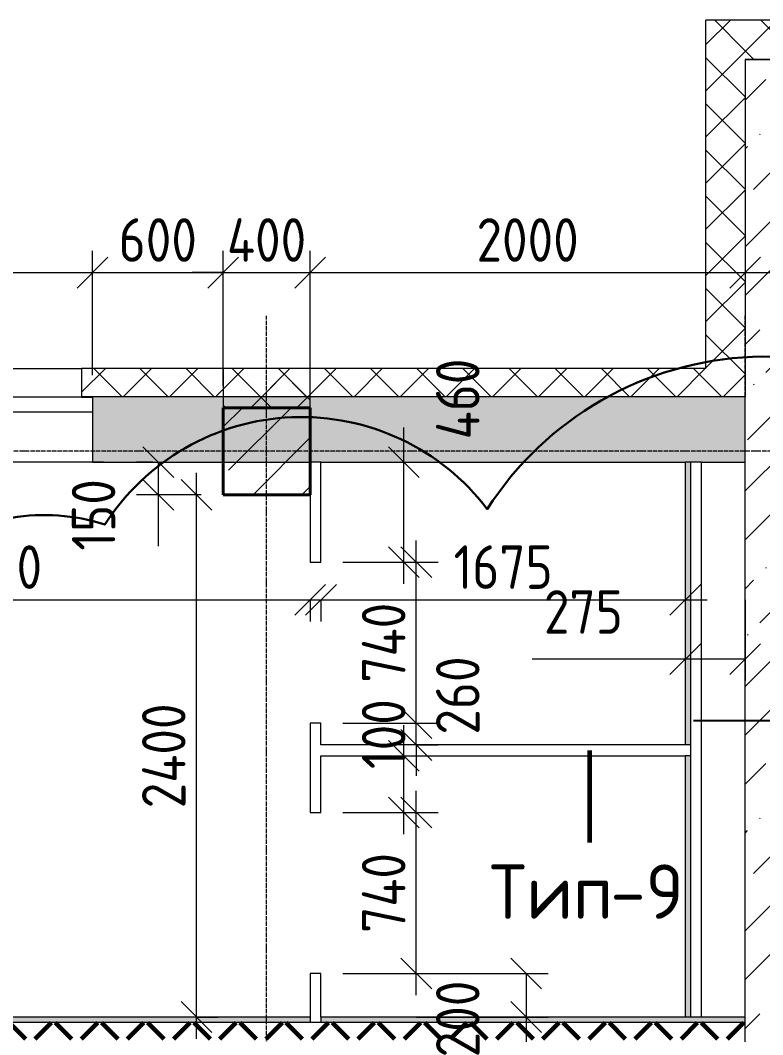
# Model space of a CAD drawing. Header units: millimetres. Extents: x -60946 to 138510, y -262288 to 24501.
# Drawn here: x 38677 to 42090, y -191905 to -187243 of the extents above; entities that cross this region are included whole.
import ezdxf

# ---------------------------------------------------------------- set-up
doc = ezdxf.new("R2010")
doc.units = ezdxf.units.MM
doc.linetypes.add('ADSK_Линия сетки', pattern=[25, 20, -2.5, 0, -2.5])
for name, color, linetype, lineweight in [('1) 2 вып перегородка', 7, 'Continuous', 60), ('2)Тип-2', 3, 'Continuous', 60), ('_ Окна', 7, 'Continuous', 18), ('Несущие колонны', 7, 'Continuous', 18), ('Окна', 7, 'Continuous', 9), ('Оси', 7, 'Continuous', 9), ('Размеры', 7, 'Continuous', 9), ('Стены внутренние', 7, 'Continuous', 18), ('Стены наружные', 7, 'Continuous', 18), ('Стены штриховка', 7, 'Continuous', 9)]:
    doc.layers.add(name, color=color, linetype=linetype, lineweight=lineweight)
doc.layers.add('2)Тип-4', color=7, linetype='Continuous', lineweight=30, true_color=0x0080c0)
doc.styles.add('GOST Common_3', font='', dxfattribs={"width": 0.9, "height": 200})
doc.styles.add('GOST Common_4', font='', dxfattribs={"height": 250})
doc.styles.get('GOST Common_3').set_extended_font_data('GOST Common')
doc.styles.get('GOST Common_4').set_extended_font_data('GOST Common')
doc.dimstyles.new('ADSK_Основной_2_0', dxfattribs={"dimscale": 304.8, "dimtxt": 201.142999, "dimasz": 0.463911, "dimexe": 0.328084, "dimexo": 0.328084, "dimgap": 0.164042, "dimtad": 1, "dimdec": 3, "dimrnd": 0.001, "dimdsep": 46, "dimtxsty": 'GOST Common_3', "dimblk1": 'OBLIQUE', "dimblk2": 'OBLIQUE', "dimsah": 1, "dimcen": 0.09, "dimdle": 0.328084, "dimazin": 2, "dimtfac": 1, "dimtdec": 4, "dimtix": 1, "dimtmove": 0, "dimatfit": 3, "dimfxl": 1, "dimtvp": 1, "dimtolj": 1, "dimtzin": 0, "dimlwd": 20, "dimlwe": 20, "dimarcsym": 2})
doc.dimstyles.new('ADSK_Основной_2_0_1', dxfattribs={"dimscale": 304.8, "dimtxt": 201.142999, "dimasz": 0.463911, "dimexe": 0.328084, "dimexo": 0.328084, "dimgap": 0.164042, "dimtad": 1, "dimdec": 3, "dimrnd": 0.001, "dimdsep": 46, "dimtxsty": 'GOST Common_3', "dimblk1": 'OBLIQUE', "dimblk2": 'OBLIQUE', "dimsah": 1, "dimcen": 0.09, "dimdle": 0.328084, "dimazin": 2, "dimtfac": 1, "dimtdec": 4, "dimtix": 1, "dimtmove": 1, "dimatfit": 3, "dimfxl": 1, "dimtvp": 1, "dimtolj": 1, "dimtzin": 0, "dimlwd": 20, "dimlwe": 20, "dimarcsym": 2})
doc.dimstyles.new('ADSK_Основной_2_0_2', dxfattribs={"dimscale": 304.8, "dimtxt": 201.142999, "dimasz": 0.463911, "dimexe": 0.328084, "dimexo": 0.328084, "dimgap": 0.164042, "dimtad": 1, "dimdec": 3, "dimrnd": 0.001, "dimdsep": 46, "dimtxsty": 'GOST Common_3', "dimblk1": 'OBLIQUE', "dimblk2": 'OBLIQUE', "dimsah": 1, "dimcen": 0.09, "dimdle": 0.328084, "dimazin": 2, "dimtfac": 1, "dimtdec": 4, "dimtix": 1, "dimtmove": 0, "dimatfit": 3, "dimfxl": 1, "dimtvp": 1, "dimtolj": 1, "dimtzin": 0, "dimlwd": 20, "dimlwe": 20, "dimarcsym": 2})
pattern_1 = [(45, (9.36, -198628.46), (84.18955, 308.69595), [396.875, -79.375, 3.353, -76.022])]
pattern_2 = [(45, (9.36, -198628.46), (-106.066, 106.066), []), (135, (9.36, -198628.46), (-106.066, -106.066), [])]

# ---------------------------------------------------------------- blocks, each defined once
blk = doc.blocks.new('ADSK_КолоннаЖБ_Прямоугольная - 400x400 мм-1807143-Кладочный план 4-го этажа')
at = {"layer": 'Несущие колонны', "lineweight": 40}
for p, q in [((-200, 200), (200, 200)), ((-200, -200), (-200, 200)), ((200, 200), (200, -200)), ((200, -200), (-200, -200))]:
    blk.add_line(p, q, dxfattribs=at)
blk = doc.blocks.new('ОКНО L03 _2СТ_RS - ОК-5_1600х2000h-3556607-Кладочный план 4-го этажа')
at = {"layer": '_ Окна'}
for p, q in [((-838.1, -79), (761.9, -79)), ((-838.1, -149), (-838.1, -79)), ((-838.1, -79), (-803.1, -79)), ((-818.1, -79), (-38.1, -79)), ((-38.1, -79), (741.9, -79)), ((761.9, -79), (726.9, -79)), ((761.9, -149), (761.9, -79)), ((-838.1, -149), (761.9, -149)), ((-838.1, -149), (-833.1, -149)), ((-818.1, -149), (-38.1, -149)), ((-38.1, -149), (741.9, -149)), ((761.9, -149), (756.9, -149))]:
    blk.add_line(p, q, dxfattribs=at)
at = {"layer": 'Окна'}
blk.add_line((-888.1, 150), (811.9, 150), dxfattribs=at)
blk = doc.blocks.new('_Oblique')
at = {"color": 0, "linetype": 'ByBlock', "lineweight": -2}
blk.add_line((-0.5, -0.5), (0.5, 0.5), dxfattribs=at)
blk = doc.blocks.new('*D5927')
at = {"layer": 'Defpoints', "color": 0, "transparency": 16777216}
for p in [(39009.4, -188403), (37409.4, -188974.5), (39009.4, -188974.5)]:
    blk.add_point(p, dxfattribs=at)
at = {"layer": 'Размеры', "color": 0, "lineweight": 20, "transparency": 16777216}
for p, q in [((37409.4, -188874.5), (37409.4, -188303)), ((39009.4, -188874.5), (39009.4, -188303)), ((37309.4, -188403), (39109.4, -188403))]:
    blk.add_line(p, q, dxfattribs=at)
at = {"layer": 'Размеры', "color": 0, "lineweight": 20, "transparency": 16777216, "xscale": 141.4, "yscale": 141.4, "zscale": 141.4, "rotation": 180}
blk.add_blockref('_Oblique', (37409.4, -188403), dxfattribs=at)
at = {"layer": 'Размеры', "color": 0, "lineweight": 20, "transparency": 16777216, "xscale": 141.4, "yscale": 141.4, "zscale": 141.4}
blk.add_blockref('_Oblique', (39009.4, -188403), dxfattribs=at)
at = {"layer": 'Размеры', "color": 0, "lineweight": 9, "transparency": 16777216, "insert": (38209.4, -188253), "char_height": 200, "width": 560.473, "attachment_point": 5, "style": 'GOST Common_3'}
blk.add_mtext('\\A1;1600', dxfattribs=at)
blk = doc.blocks.new('*D5928')
at = {"layer": 'Defpoints', "color": 0, "transparency": 16777216}
for p in [(39609.4, -188403), (39009.4, -188974.5), (39609.4, -189023.5)]:
    blk.add_point(p, dxfattribs=at)
at = {"layer": 'Размеры', "color": 0, "lineweight": 20, "transparency": 16777216}
for p, q in [((39009.4, -188874.5), (39009.4, -188303)), ((39609.4, -188923.5), (39609.4, -188303)), ((38909.4, -188403), (39709.4, -188403))]:
    blk.add_line(p, q, dxfattribs=at)
at = {"layer": 'Размеры', "color": 0, "lineweight": 20, "transparency": 16777216, "xscale": 141.4, "yscale": 141.4, "zscale": 141.4, "rotation": 180}
blk.add_blockref('_Oblique', (39009.4, -188403), dxfattribs=at)
at = {"layer": 'Размеры', "color": 0, "lineweight": 20, "transparency": 16777216, "xscale": 141.4, "yscale": 141.4, "zscale": 141.4}
blk.add_blockref('_Oblique', (39609.4, -188403), dxfattribs=at)
at = {"layer": 'Размеры', "color": 0, "lineweight": 9, "transparency": 16777216, "insert": (39309.4, -188253), "char_height": 200, "width": 454.106, "attachment_point": 5, "style": 'GOST Common_3'}
blk.add_mtext('\\A1;600', dxfattribs=at)
blk = doc.blocks.new('*D5929')
at = {"layer": 'Defpoints', "color": 0, "transparency": 16777216}
for p in [(40009.4, -188403), (39609.4, -189023.5), (40009.4, -189023.5)]:
    blk.add_point(p, dxfattribs=at)
at = {"layer": 'Размеры', "color": 0, "lineweight": 20, "transparency": 16777216}
for p, q in [((39609.4, -188923.5), (39609.4, -188303)), ((40009.4, -188923.5), (40009.4, -188303)), ((39609.4, -188403), (39468, -188403)), ((39609.4, -188403), (40009.4, -188403)), ((40009.4, -188403), (40150.8, -188403))]:
    blk.add_line(p, q, dxfattribs=at)
at = {"layer": 'Размеры', "color": 0, "lineweight": 20, "transparency": 16777216, "xscale": 141.4, "yscale": 141.4, "zscale": 141.4}
blk.add_blockref('_Oblique', (39609.4, -188403), dxfattribs=at)
at = {"layer": 'Размеры', "color": 0, "lineweight": 20, "transparency": 16777216, "xscale": 141.4, "yscale": 141.4, "zscale": 141.4, "rotation": 180}
blk.add_blockref('_Oblique', (40009.4, -188403), dxfattribs=at)
at = {"layer": 'Размеры', "color": 0, "lineweight": 9, "transparency": 16777216, "insert": (39809.4, -188253), "char_height": 200, "width": 474.561, "attachment_point": 5, "style": 'GOST Common_3'}
blk.add_mtext('\\A1;400', dxfattribs=at)
blk = doc.blocks.new('*D5930')
at = {"layer": 'Defpoints', "color": 0, "transparency": 16777216}
for p in [(42009.4, -188303), (42009.4, -188403), (40009.4, -189023.5)]:
    blk.add_point(p, dxfattribs=at)
at = {"layer": 'Размеры', "color": 0, "lineweight": 20, "transparency": 16777216}
for p, q in [((40009.4, -188923.5), (40009.4, -188303)), ((39909.4, -188403), (42109.4, -188403)), ((42009.4, -188403), (42009.4, -188503))]:
    blk.add_line(p, q, dxfattribs=at)
at = {"layer": 'Размеры', "color": 0, "lineweight": 20, "transparency": 16777216, "xscale": 141.4, "yscale": 141.4, "zscale": 141.4, "rotation": 180}
blk.add_blockref('_Oblique', (40009.4, -188403), dxfattribs=at)
at = {"layer": 'Размеры', "color": 0, "lineweight": 20, "transparency": 16777216, "xscale": 141.4, "yscale": 141.4, "zscale": 141.4}
blk.add_blockref('_Oblique', (42009.4, -188403), dxfattribs=at)
at = {"layer": 'Размеры', "color": 0, "lineweight": 9, "transparency": 16777216, "insert": (41009.4, -188253), "char_height": 200, "width": 605.475, "attachment_point": 5, "style": 'GOST Common_3'}
blk.add_mtext('\\A1;2000', dxfattribs=at)
blk = doc.blocks.new('*D5931')
at = {"layer": 'Defpoints', "color": 0, "transparency": 16777216}
for p in [(42009.4, -188303), (45809.4, -188303), (45809.4, -188403)]:
    blk.add_point(p, dxfattribs=at)
at = {"layer": 'Размеры', "color": 0, "lineweight": 20, "transparency": 16777216}
for p, q in [((41909.4, -188403), (45909.4, -188403)), ((42009.4, -188403), (42009.4, -188503)), ((45809.4, -188403), (45809.4, -188503))]:
    blk.add_line(p, q, dxfattribs=at)
at = {"layer": 'Размеры', "color": 0, "lineweight": 20, "transparency": 16777216, "xscale": 141.4, "yscale": 141.4, "zscale": 141.4, "rotation": 180}
blk.add_blockref('_Oblique', (42009.4, -188403), dxfattribs=at)
at = {"layer": 'Размеры', "color": 0, "lineweight": 20, "transparency": 16777216, "xscale": 141.4, "yscale": 141.4, "zscale": 141.4}
blk.add_blockref('_Oblique', (45809.4, -188403), dxfattribs=at)
at = {"layer": 'Размеры', "color": 0, "lineweight": 9, "transparency": 16777216, "insert": (43909.4, -188253), "char_height": 200, "width": 605.475, "attachment_point": 5, "style": 'GOST Common_3'}
blk.add_mtext('\\A1;3800', dxfattribs=at)
blk = doc.blocks.new('*D6080')
at = {"layer": 'Defpoints', "color": 0, "transparency": 16777216}
for p in [(37059.4, -189806.1), (40009.4, -189806.1), (40009.4, -189906.1)]:
    blk.add_point(p, dxfattribs=at)
at = {"layer": 'Размеры', "color": 0, "lineweight": 20, "transparency": 16777216}
for p, q in [((36959.4, -189906.1), (40109.4, -189906.1)), ((37059.4, -189906.1), (37059.4, -190006.1)), ((40009.4, -189906.1), (40009.4, -190006.1))]:
    blk.add_line(p, q, dxfattribs=at)
at = {"layer": 'Размеры', "color": 0, "lineweight": 20, "transparency": 16777216, "xscale": 141.4, "yscale": 141.4, "zscale": 141.4, "rotation": 180}
blk.add_blockref('_Oblique', (37059.4, -189906.1), dxfattribs=at)
at = {"layer": 'Размеры', "color": 0, "lineweight": 20, "transparency": 16777216, "xscale": 141.4, "yscale": 141.4, "zscale": 141.4}
blk.add_blockref('_Oblique', (40009.4, -189906.1), dxfattribs=at)
at = {"layer": 'Размеры', "color": 0, "lineweight": 9, "transparency": 16777216, "insert": (38534.4, -189756.1), "char_height": 200, "width": 605.475, "attachment_point": 5, "style": 'GOST Common_3'}
blk.add_mtext('\\A1;2950', dxfattribs=at)
blk = doc.blocks.new('*D6081')
at = {"layer": 'Defpoints', "color": 0, "transparency": 16777216}
for p in [(40059.4, -189806.1), (41734.4, -189806.1), (41734.4, -189906.1)]:
    blk.add_point(p, dxfattribs=at)
at = {"layer": 'Размеры', "color": 0, "lineweight": 20, "transparency": 16777216}
for p, q in [((39959.4, -189906.1), (41834.4, -189906.1)), ((40059.4, -189906.1), (40059.4, -190006.1)), ((41734.4, -189906.1), (41734.4, -190006.1))]:
    blk.add_line(p, q, dxfattribs=at)
at = {"layer": 'Размеры', "color": 0, "lineweight": 20, "transparency": 16777216, "xscale": 141.4, "yscale": 141.4, "zscale": 141.4, "rotation": 180}
blk.add_blockref('_Oblique', (40059.4, -189906.1), dxfattribs=at)
at = {"layer": 'Размеры', "color": 0, "lineweight": 20, "transparency": 16777216, "xscale": 141.4, "yscale": 141.4, "zscale": 141.4}
blk.add_blockref('_Oblique', (41734.4, -189906.1), dxfattribs=at)
at = {"layer": 'Размеры', "color": 0, "lineweight": 9, "transparency": 16777216, "insert": (40896.9, -189756.1), "char_height": 200, "width": 560.473, "attachment_point": 5, "style": 'GOST Common_3'}
blk.add_mtext('\\A1;1675', dxfattribs=at)
blk = doc.blocks.new('*D6082')
at = {"layer": 'Defpoints', "color": 0, "transparency": 16777216}
for p in [(41734.4, -189806.1), (42009.4, -189806.1), (42009.4, -190178.8)]:
    blk.add_point(p, dxfattribs=at)
at = {"layer": 'Размеры', "color": 0, "lineweight": 20, "transparency": 16777216}
for p, q in [((41734.4, -189906.1), (41734.4, -190278.8)), ((42009.4, -189906.1), (42009.4, -190278.8)), ((41734.4, -190178.8), (41030.1, -190178.8)), ((42009.4, -190178.8), (41634.4, -190178.8))]:
    blk.add_line(p, q, dxfattribs=at)
at = {"layer": 'Размеры', "color": 0, "lineweight": 20, "transparency": 16777216, "xscale": 141.4, "yscale": 141.4, "zscale": 141.4, "rotation": 180}
blk.add_blockref('_Oblique', (41734.4, -190178.8), dxfattribs=at)
at = {"layer": 'Размеры', "color": 0, "lineweight": 20, "transparency": 16777216, "xscale": 141.4, "yscale": 141.4, "zscale": 141.4}
blk.add_blockref('_Oblique', (42009.4, -190178.8), dxfattribs=at)
at = {"layer": 'Размеры', "color": 0, "lineweight": 9, "transparency": 16777216, "insert": (41084.5, -189862.2), "char_height": 200, "width": 454.106, "attachment_point": 1, "line_spacing_factor": 1.022761, "style": 'GOST Common_3'}
blk.add_mtext('\\A1;275', dxfattribs=at)
blk = doc.blocks.new('*D6083')
at = {"layer": 'Defpoints', "color": 0, "transparency": 16777216}
for p in [(40059.4, -190473.5), (40497.7, -190473.5), (40397.7, -190573.5)]:
    blk.add_point(p, dxfattribs=at)
at = {"layer": 'Размеры', "color": 0, "lineweight": 20, "transparency": 16777216}
for p, q in [((40497.7, -190473.5), (40497.7, -190332.1)), ((40159.4, -190473.5), (40597.7, -190473.5)), ((40497.7, -190573.5), (40497.7, -190473.5)), ((40497.7, -190573.5), (40597.7, -190573.5)), ((40497.7, -190573.5), (40497.7, -190714.9))]:
    blk.add_line(p, q, dxfattribs=at)
at = {"layer": 'Размеры', "color": 0, "lineweight": 20, "transparency": 16777216, "xscale": 141.4, "yscale": 141.4, "zscale": 141.4}
for p, rotation in [((40497.7, -190473.5), 270), ((40497.7, -190573.5), 90)]:
    blk.add_blockref('_Oblique', p, dxfattribs=dict(at, rotation=rotation))
at = {"layer": 'Размеры', "color": 0, "lineweight": 9, "transparency": 16777216, "insert": (40347.7, -190523.5), "char_height": 200, "width": 409.104, "attachment_point": 5, "rotation": 90, "style": 'GOST Common_3'}
blk.add_mtext('\\A1;100', dxfattribs=at)
blk = doc.blocks.new('*D6084')
at = {"layer": 'Defpoints', "color": 0, "transparency": 16777216}
for p in [(40059.4, -189733.5), (40497.7, -189733.5), (40059.4, -190473.5)]:
    blk.add_point(p, dxfattribs=at)
at = {"layer": 'Размеры', "color": 0, "lineweight": 20, "transparency": 16777216}
for p, q in [((40497.7, -190573.5), (40497.7, -189633.5)), ((40159.4, -189733.5), (40597.7, -189733.5)), ((40159.4, -190473.5), (40597.7, -190473.5))]:
    blk.add_line(p, q, dxfattribs=at)
at = {"layer": 'Размеры', "color": 0, "lineweight": 20, "transparency": 16777216, "xscale": 141.4, "yscale": 141.4, "zscale": 141.4}
for p, rotation in [((40497.7, -189733.5), 90), ((40497.7, -190473.5), 270)]:
    blk.add_blockref('_Oblique', p, dxfattribs=dict(at, rotation=rotation))
at = {"layer": 'Размеры', "color": 0, "lineweight": 9, "transparency": 16777216, "insert": (40347.7, -190103.5), "char_height": 200, "width": 474.561, "attachment_point": 5, "rotation": 90, "style": 'GOST Common_3'}
blk.add_mtext('\\A1;740', dxfattribs=at)
blk = doc.blocks.new('*D6085')
at = {"layer": 'Defpoints', "color": 0, "transparency": 16777216}
for p in [(40397.7, -189273.5), (40440.3, -189273.5), (40059.4, -189733.5)]:
    blk.add_point(p, dxfattribs=at)
at = {"layer": 'Размеры', "color": 0, "lineweight": 20, "transparency": 16777216}
for p, q in [((40440.3, -189273.5), (40440.3, -189115.1)), ((40440.3, -189833.5), (40440.3, -189273.5)), ((40497.7, -189273.5), (40540.3, -189273.5)), ((40159.4, -189733.5), (40540.3, -189733.5))]:
    blk.add_line(p, q, dxfattribs=at)
at = {"layer": 'Размеры', "color": 0, "lineweight": 20, "transparency": 16777216, "xscale": 141.4, "yscale": 141.4, "zscale": 141.4}
for p, rotation in [((40440.3, -189273.5), 90), ((40440.3, -189733.5), 270)]:
    blk.add_blockref('_Oblique', p, dxfattribs=dict(at, rotation=rotation))
at = {"layer": 'Размеры', "color": 0, "lineweight": 9, "transparency": 16777216, "insert": (40588.4, -189169.1), "char_height": 200, "width": 474.561, "attachment_point": 1, "rotation": 90, "line_spacing_factor": 1.022761, "style": 'GOST Common_3'}
blk.add_mtext('\\A1;460', dxfattribs=at)
blk = doc.blocks.new('*D6086')
at = {"layer": 'Defpoints', "color": 0, "transparency": 16777216}
for p in [(40059.4, -191623.5), (41003.2, -191623.5), (40397.7, -191823.5)]:
    blk.add_point(p, dxfattribs=at)
at = {"layer": 'Размеры', "color": 0, "lineweight": 20, "transparency": 16777216}
for p, q in [((40159.4, -191623.5), (41103.2, -191623.5)), ((41003.2, -191623.5), (41003.2, -191923.5)), ((40497.7, -191823.5), (41103.2, -191823.5)), ((41003.2, -191823.5), (41003.2, -191964.9))]:
    blk.add_line(p, q, dxfattribs=at)
at = {"layer": 'Размеры', "color": 0, "lineweight": 20, "transparency": 16777216, "xscale": 141.4, "yscale": 141.4, "zscale": 141.4}
for p, rotation in [((41003.2, -191623.5), 90), ((41003.2, -191823.5), 270)]:
    blk.add_blockref('_Oblique', p, dxfattribs=dict(at, rotation=rotation))
at = {"layer": 'Размеры', "color": 0, "lineweight": 9, "transparency": 16777216, "insert": (40588.4, -192008.6), "char_height": 200, "width": 454.106, "attachment_point": 1, "rotation": 90, "line_spacing_factor": 1.022761, "style": 'GOST Common_3'}
blk.add_mtext('\\A1;200', dxfattribs=at)
blk = doc.blocks.new('*D6087')
at = {"layer": 'Defpoints', "color": 0, "transparency": 16777216}
for p in [(40059.4, -190883.5), (40497.7, -190883.5), (40059.4, -191623.5)]:
    blk.add_point(p, dxfattribs=at)
at = {"layer": 'Размеры', "color": 0, "lineweight": 20, "transparency": 16777216}
for p, q in [((40497.7, -191723.5), (40497.7, -190783.5)), ((40159.4, -190883.5), (40597.7, -190883.5)), ((40159.4, -191623.5), (40597.7, -191623.5))]:
    blk.add_line(p, q, dxfattribs=at)
at = {"layer": 'Размеры', "color": 0, "lineweight": 20, "transparency": 16777216, "xscale": 141.4, "yscale": 141.4, "zscale": 141.4}
for p, rotation in [((40497.7, -190883.5), 90), ((40497.7, -191623.5), 270)]:
    blk.add_blockref('_Oblique', p, dxfattribs=dict(at, rotation=rotation))
at = {"layer": 'Размеры', "color": 0, "lineweight": 9, "transparency": 16777216, "insert": (40347.7, -191253.5), "char_height": 200, "width": 474.561, "attachment_point": 5, "rotation": 90, "style": 'GOST Common_3'}
blk.add_mtext('\\A1;740', dxfattribs=at)
blk = doc.blocks.new('*D6088')
at = {"layer": 'Defpoints', "color": 0, "transparency": 16777216}
for p in [(40397.7, -190623.5), (40440.3, -190623.5), (40059.4, -190883.5)]:
    blk.add_point(p, dxfattribs=at)
at = {"layer": 'Размеры', "color": 0, "lineweight": 20, "transparency": 16777216}
for p, q in [((40440.3, -190623.5), (40440.3, -190482.1)), ((40440.3, -190983.5), (40440.3, -190623.5)), ((40497.7, -190623.5), (40540.3, -190623.5)), ((40159.4, -190883.5), (40540.3, -190883.5))]:
    blk.add_line(p, q, dxfattribs=at)
at = {"layer": 'Размеры', "color": 0, "lineweight": 20, "transparency": 16777216, "xscale": 141.4, "yscale": 141.4, "zscale": 141.4}
for p, rotation in [((40440.3, -190623.5), 90), ((40440.3, -190883.5), 270)]:
    blk.add_blockref('_Oblique', p, dxfattribs=dict(at, rotation=rotation))
at = {"layer": 'Размеры', "color": 0, "lineweight": 9, "transparency": 16777216, "insert": (40588.4, -190525.8), "char_height": 200, "width": 454.106, "attachment_point": 1, "rotation": 90, "line_spacing_factor": 1.022761, "style": 'GOST Common_3'}
blk.add_mtext('\\A1;260', dxfattribs=at)
blk = doc.blocks.new('*D6089')
at = {"layer": 'Defpoints', "color": 0, "transparency": 16777216}
for p in [(39486.8, -189423.5), (39609.4, -189423.5), (39386.8, -191823.5)]:
    blk.add_point(p, dxfattribs=at)
at = {"layer": 'Размеры', "color": 0, "lineweight": 20, "transparency": 16777216}
for p, q in [((39486.8, -191923.5), (39486.8, -189323.5)), ((39509.4, -189423.5), (39386.8, -189423.5)), ((39486.8, -191823.5), (39586.8, -191823.5))]:
    blk.add_line(p, q, dxfattribs=at)
at = {"layer": 'Размеры', "color": 0, "lineweight": 20, "transparency": 16777216, "xscale": 141.4, "yscale": 141.4, "zscale": 141.4}
for p, rotation in [((39486.8, -189423.5), 90), ((39486.8, -191823.5), 270)]:
    blk.add_blockref('_Oblique', p, dxfattribs=dict(at, rotation=rotation))
at = {"layer": 'Размеры', "color": 0, "lineweight": 9, "transparency": 16777216, "insert": (39336.8, -190623.5), "char_height": 200, "width": 625.93, "attachment_point": 5, "rotation": 90, "style": 'GOST Common_3'}
blk.add_mtext('\\A1;2400', dxfattribs=at)
blk = doc.blocks.new('*D6090')
at = {"layer": 'Defpoints', "color": 0, "transparency": 16777216}
for p in [(39311.8, -189273.5), (39386.8, -189273.5), (39609.4, -189423.5)]:
    blk.add_point(p, dxfattribs=at)
at = {"layer": 'Размеры', "color": 0, "lineweight": 20, "transparency": 16777216}
for p, q in [((39286.8, -189273.5), (39211.8, -189273.5)), ((39311.8, -189273.5), (39311.8, -189523.5)), ((39509.4, -189423.5), (39211.8, -189423.5)), ((39311.8, -189423.5), (39311.8, -189659.3))]:
    blk.add_line(p, q, dxfattribs=at)
at = {"layer": 'Размеры', "color": 0, "lineweight": 20, "transparency": 16777216, "xscale": 141.4, "yscale": 141.4, "zscale": 141.4}
for p, rotation in [((39311.8, -189273.5), 90), ((39311.8, -189423.5), 270)]:
    blk.add_blockref('_Oblique', p, dxfattribs=dict(at, rotation=rotation))
at = {"layer": 'Размеры', "color": 0, "lineweight": 9, "transparency": 16777216, "insert": (38914.1, -189680.5), "char_height": 200, "width": 409.104, "attachment_point": 1, "rotation": 90, "line_spacing_factor": 1.022761, "style": 'GOST Common_3'}
blk.add_mtext('\\A1;150', dxfattribs=at)

msp = doc.modelspace()

# ---------------------------------------------------------------- hatches: boundary and pattern name
at = {"layer": '2)Тип-2'}
h = msp.add_hatch(dxfattribs=at)
h.set_pattern_fill('FP_4', color=256, style=0, pattern_type=2)
h.set_pattern_definition(pattern_2)
h.paths.add_polyline_path([(39284.3615, -191923.4914), (42009.3615, -191923.4914), (42009.3615, -191848.4914), (37034.3615, -191848.4914), (37034.3615, -191923.4914), (39184.5085, -191923.4914)])
h = msp.add_hatch(color=256, dxfattribs=at)
h.paths.add_polyline_path([(41247.1123, -191848.4914), (42009.3615, -191848.4914), (42009.3615, -191823.4914), (40059.3615, -191823.4914), (40059.3615, -191848.4914)])
h.paths.add_polyline_path([(38771.9878, -191848.4914), (40009.3615, -191848.4914), (40009.3615, -191823.4914), (37059.3615, -191823.4914), (37059.3615, -191848.4914), (37946.9463, -191848.4914)])
at = {"layer": '2)Тип-4', "true_color": 0x0080c0, "transparency": 33554687}
h = msp.add_hatch(color=142, dxfattribs=at)
h.paths.add_polyline_path([(41759.3615, -191823.4914), (41759.3615, -190623.4914), (41734.3615, -190623.4914), (41734.3615, -191823.4914)])
h.paths.add_polyline_path([(41734.3615, -190573.4914), (41759.3615, -190573.4914), (41759.3615, -189273.4914), (41734.3615, -189273.4914), (41734.3615, -189448.4731)])
at = {"layer": 'Несущие колонны', "lineweight": 9}
h = msp.add_hatch(dxfattribs=at)
h.set_pattern_fill('FP_1', color=256, style=0, pattern_type=2)
h.set_pattern_definition([(45, (9.36, -198628.46), (-224.5064, 224.5064), []), (45, (233.87, -198628.46), (-224.5064, 224.5064), [396.875, -79.375, 3.353, -76.022])])
h.paths.add_polyline_path([(39609.3615, -189423.4914), (40009.3615, -189423.4914), (40009.3615, -189023.4914), (39609.3615, -189023.4914)])
at = {"layer": 'Стены внутренние', "lineweight": 9}
h = msp.add_hatch(dxfattribs=at)
h.set_pattern_fill('FP_2', color=256, style=0, pattern_type=2)
h.set_pattern_definition(pattern_1)
h.paths.add_polyline_path([(41809.3615, -189273.4914), (42009.3615, -189273.4914), (42009.3615, -188973.4914), (39009.3615, -188974.4914), (39009.3615, -189273.4914), (41759.3615, -189273.4914)])
h.paths.add_polyline_path([(31209.3615, -189273.4914), (31409.3615, -189273.4914), (31409.3615, -188974.4914), (30209.3615, -188974.4914), (30209.3615, -189273.4914), (31134.3615, -189273.4914)])
h.paths.add_polyline_path([(27484.3615, -189273.4914), (28609.3615, -189273.4914), (28609.3615, -188974.4914), (27009.3615, -188974.4914), (27009.3615, -189273.4914)])
h.paths.add_polyline_path([(33009.3615, -189273.4914), (34609.3615, -189273.4914), (34609.3615, -188974.4914), (33009.3615, -188974.4914)])
h.paths.add_polyline_path([(36209.3615, -189273.4914), (37409.3615, -189273.4914), (37409.3615, -188974.4914), (36209.3615, -188974.4914)])
h.paths.add_polyline_path([(22434.3615, -189273.4914), (22609.3615, -189273.4914), (22609.3615, -188974.4914), (21009.3615, -188974.4914), (21009.3615, -189273.4914)])
h.paths.add_polyline_path([(24209.3615, -189273.4914), (25409.3615, -189273.4914), (25409.3615, -188974.4914), (24209.3615, -188974.4914)])
h.paths.add_polyline_path([(15609.3615, -189273.4914), (16609.3615, -189273.4914), (16609.3615, -188974.4914), (12609.3615, -188973.4914), (12609.3615, -189273.4914), (15584.3615, -189273.4914)])
h.paths.add_polyline_path([(19409.3615, -189273.4914), (19409.3615, -188974.4914), (18209.3615, -188974.4914), (18209.3615, -189273.4914), (19034.3615, -189273.4914)])
at = {"layer": 'Стены наружные', "lineweight": 9}
h = msp.add_hatch(dxfattribs=at)
h.set_pattern_fill('FP_4', color=256, style=0, pattern_type=2)
h.set_pattern_definition(pattern_2)
h.paths.add_polyline_path([(41829.3615, -188973.4914), (42009.3615, -188973.4914), (42009.3615, -187243.4914), (41829.3615, -187243.4914), (41829.3615, -188843.4914)])
h = msp.add_hatch(dxfattribs=at)
h.set_pattern_fill('FP_4', color=256, style=0, pattern_type=2)
h.set_pattern_definition(pattern_2)
h.paths.add_polyline_path([(42209.3615, -187423.4914), (42420.3169, -187423.4914), (42420.3169, -187243.4914), (42009.3615, -187243.4914), (42009.3615, -187423.4914)])
h.paths.add_polyline_path([(45609.3615, -187423.4914), (45989.3615, -187423.4914), (45989.3615, -187243.4914), (45420.3169, -187243.4914), (45420.3169, -187423.4914)])
h = msp.add_hatch(dxfattribs=at)
h.set_pattern_fill('FP_2', color=256, style=0, pattern_type=2)
h.set_pattern_definition(pattern_1)
h.paths.add_polyline_path([(42009.3615, -196023.4914), (42209.3615, -196023.4914), (42209.3615, -187423.4914), (42009.3615, -187423.4914), (42009.3615, -195998.4914)])
h = msp.add_hatch(dxfattribs=at)
h.set_pattern_fill('FP_4', color=256, style=0, pattern_type=2)
h.set_pattern_definition(pattern_2)
h.paths.add_polyline_path([(41829.3615, -188973.4914), (41829.3615, -188843.4914), (38959.3615, -188843.4914), (38959.3615, -188973.4914), (41247.1123, -188973.4914)])
h.paths.add_polyline_path([(31459.3615, -188973.4914), (31459.3615, -188843.4914), (30159.3615, -188843.4914), (30159.3615, -188973.4914)])
h.paths.add_polyline_path([(34659.3615, -188973.4914), (34659.3615, -188843.4914), (32959.3615, -188843.4914), (32959.3615, -188973.4914), (32996.6974, -188973.4914)])
h.paths.add_polyline_path([(36296.8633, -188973.4914), (37459.3615, -188973.4914), (37459.3615, -188843.4914), (36159.3615, -188843.4914), (36159.3615, -188973.4914)])
h.paths.add_polyline_path([(24159.3615, -188973.4914), (25459.3615, -188973.4914), (25459.3615, -188843.4914), (24159.3615, -188843.4914)])
h.paths.add_polyline_path([(20959.3615, -188973.4914), (22659.3615, -188973.4914), (22659.3615, -188843.4914), (20959.3615, -188843.4914)])
h.paths.add_polyline_path([(28659.3615, -188973.4914), (28659.3615, -188843.4914), (26959.3615, -188843.4914), (26959.3615, -188973.4914)])
h.paths.add_polyline_path([(19459.3615, -188973.4914), (19459.3615, -188843.4914), (18159.3615, -188843.4914), (18159.3615, -188973.4914)])
h.paths.add_polyline_path([(16495.8676, -188973.4914), (16659.3615, -188973.4914), (16659.3615, -188843.4914), (12789.3615, -188843.4914), (12789.3615, -188973.4914), (13195.7017, -188973.4914)])
h = msp.add_hatch(dxfattribs=at)
h.set_pattern_fill('FP_4', color=256, style=0, pattern_type=2)
h.set_pattern_definition(pattern_2)
h.paths.add_polyline_path([(40009.3615, -189023.4914), (40009.3615, -188843.4914), (39609.3615, -188843.4914), (39609.3615, -189023.4914)])

# ---------------------------------------------------------------- linework, layer by layer
at = {"layer": '1) 2 вып перегородка'}
msp.add_line((41294.1008, -190598.4914), (41294.1008, -191021.6259), dxfattribs=at)
at = {"layer": '2)Тип-4', "lineweight": 25}
msp.add_line((41771.8615, -190461.0087), (42186.5283, -190461.0087), dxfattribs=at)
at = {"layer": '2)Тип-4', "color": 5}
msp.add_lwpolyline([(36143.4925, -196368.6952, -0.52056705), (36752.4971, -194301.4981, -0.52056705), (37431.4374, -191996.9126, -0.52056705), (37886.9018, -190450.8907, -0.52056705), (39065.7283, -189560.8387, -0.52056705), (40823.9923, -189489.2062, -0.52056705), (43314.7662, -189387.7309, -0.52056705), (43341.1922, -191300.7673, -0.52056705), (43225.3794, -193183.2132, -0.52056705), (43061.281, -195850.5037, -0.52056705), (42044.8806, -196648.6586, -0.52056705), (40011.6257, -196552.2005, -0.52056705), (38652.3476, -196487.716, -0.52056705)], format="xyb", close=True, dxfattribs=at)
at = {"layer": 'Несущие колонны', "lineweight": 9}
for p, q in [((40009.3615, -189023.4914), (39609.3615, -189023.4914)), ((39609.3615, -189023.4914), (39609.3615, -189423.4914)), ((40009.3615, -189423.4914), (40009.3615, -189023.4914)), ((39609.3615, -189423.4914), (40009.3615, -189423.4914))]:
    msp.add_line(p, q, dxfattribs=at)
at = {"layer": 'Оси', "linetype": 'ADSK_Линия сетки', "lineweight": 5}
for p, q in [((39809.3615, -209602.3427), (39809.3615, -188601.0153)), ((42009.3615, -209602.3427), (42009.3615, -188601.0153)), ((62563.3938, -189223.4914), (-25230.7352, -189223.4914))]:
    msp.add_line(p, q, dxfattribs=at)
at = {"layer": 'Стены внутренние', "lineweight": 5}
for p, q in [((38959.3615, -188973.4914), (38959.3615, -188974.4914)), ((38959.3615, -188974.4914), (39009.3615, -188974.4914)), ((39009.3615, -188974.4914), (39009.3615, -189273.4914)), ((39009.3615, -189273.4914), (37409.3615, -189273.4914)), ((39009.3615, -189273.4914), (40009.3615, -189273.4914)), ((40009.3615, -189273.4914), (40009.3615, -189733.4914)), ((40059.3615, -189273.4914), (41734.3615, -189273.4914)), ((40059.3615, -189733.4914), (40059.3615, -189273.4914)), ((41734.3615, -189273.4914), (41734.3615, -190573.4914)), ((41809.3615, -189273.4914), (42009.3615, -189273.4914)), ((41809.3615, -191823.4914), (41809.3615, -189273.4914)), ((40009.3615, -189733.4914), (40059.3615, -189733.4914)), ((40009.3615, -190473.4914), (40009.3615, -190883.4914)), ((40059.3615, -190473.4914), (40009.3615, -190473.4914)), ((40059.3615, -190573.4914), (40059.3615, -190473.4914)), ((41734.3615, -190573.4914), (40059.3615, -190573.4914)), ((40059.3615, -190623.4914), (41734.3615, -190623.4914)), ((40059.3615, -190883.4914), (40059.3615, -190623.4914)), ((41734.3615, -190623.4914), (41734.3615, -191823.4914)), ((40009.3615, -190883.4914), (40059.3615, -190883.4914)), ((40009.3615, -191623.4914), (40009.3615, -191823.4914)), ((40059.3615, -191623.4914), (40009.3615, -191623.4914)), ((40059.3615, -191823.4914), (40059.3615, -191623.4914)), ((40009.3615, -191823.4914), (37059.3615, -191823.4914)), ((42009.3615, -191823.4914), (40059.3615, -191823.4914))]:
    msp.add_line(p, q, dxfattribs=at)
at = {"layer": 'Стены наружные', "lineweight": 9}
for p, q in [((41829.3615, -188843.4914), (41829.3615, -187243.4914)), ((43109.3615, -187243.4914), (41829.3615, -187243.4914)), ((42209.3615, -187423.4914), (42009.3615, -187423.4914)), ((42009.3615, -187423.4914), (42009.3615, -188973.4914)), ((42009.3615, -187423.4914), (42209.3615, -187423.4914)), ((37459.3615, -188843.4914), (38959.3615, -188843.4914)), ((41829.3615, -188843.4914), (38959.3615, -188843.4914)), ((38959.3615, -188843.4914), (38959.3615, -188973.4914)), ((39609.3615, -188843.4914), (39609.3615, -189023.4914)), ((40009.3615, -189023.4914), (40009.3615, -188843.4914)), ((42009.3615, -188973.4914), (41829.3615, -188973.4914)), ((39609.3615, -189023.4914), (40009.3615, -189023.4914)), ((42009.3615, -191823.4914), (42009.3615, -189273.4914))]:
    msp.add_line(p, q, dxfattribs=at)
at = {"layer": 'Стены штриховка', "lineweight": 9}
for p, q in [((41829.3615, -188973.4914), (38959.3615, -188973.4914)), ((42009.3615, -189273.4914), (42009.3615, -188973.4914)), ((40059.3615, -189273.4914), (40009.3615, -189273.4914)), ((41809.3615, -189273.4914), (41734.3615, -189273.4914)), ((41759.3615, -191823.4914), (41759.3615, -189273.4914)), ((41759.3615, -190573.4914), (41734.3615, -190573.4914)), ((41759.3615, -190623.4914), (41734.3615, -190623.4914)), ((42009.3615, -191848.4914), (37034.3615, -191848.4914)), ((40009.3615, -191823.4914), (40009.3615, -191848.4914)), ((40059.3615, -191823.4914), (40059.3615, -191848.4914)), ((42009.3615, -191948.4914), (42009.3615, -191823.4914))]:
    msp.add_line(p, q, dxfattribs=at)

# ---------------------------------------------------------------- block references
at = {"layer": 'Несущие колонны', "lineweight": 9, "rotation": 89.9999999999999}
msp.add_blockref('ADSK_КолоннаЖБ_Прямоугольная - 400x400 мм-1807143-Кладочный план 4-го этажа', (39809.3615, -189223.4914), dxfattribs=at)
at = {"layer": 'Окна', "lineweight": 9, "rotation": 180}
msp.add_blockref('ОКНО L03 _2СТ_RS - ОК-5_1600х2000h-3556607-Кладочный план 4-го этажа', (38171.2615, -189123.4914), dxfattribs=at)

# ---------------------------------------------------------------- texts
at = {"layer": '1) 2 вып перегородка', "color": 116, "lineweight": 9, "true_color": 0x008040, "char_height": 250, "attachment_point": 1, "style": 'GOST Common_4'}
for s, insert, width in [('Тип', (40834.1008, -191122.1989), 673.4175), ('-9', (41389.7258, -191122.1989), 432.91125)]:
    msp.add_mtext(s, dxfattribs=dict(at, insert=insert, width=width))

# ---------------------------------------------------------------- dimensions: what is measured, and where the dimension line sits
at = {"layer": 'Размеры', "lineweight": 9}
for base, p1, p2, dimstyle, override, picture, middle in [((39009.3615, -188402.9949), (37409.3615, -188974.4914), (39009.3615, -188974.4914), 'ADSK_Основной_2_0_1', {"dimpost": '<>', "dimfxl": 1600}, '*D5927', (38209.3615, -188252.9949)), ((39609.3615, -188402.9949), (39009.3615, -188974.4914), (39609.3615, -189023.4914), 'ADSK_Основной_2_0_1', {"dimpost": '<>', "dimfxl": 601.997508}, '*D5928', (39309.3615, -188252.9949)), ((40009.3615, -188402.9949), (39609.3615, -189023.4914), (40009.3615, -189023.4914), 'ADSK_Основной_2_0_1', {"dimpost": '<>', "dimfxl": 400}, '*D5929', (39809.3615, -188252.9949)), ((42009.3615, -188402.9949), (40009.3615, -189023.4914), (42009.3615, -188303.01), 'ADSK_Основной_2_0_1', {"dimpost": '<>', "dimfxl": 2125.815954}, '*D5930', (41009.3615, -188252.9949)), ((45809.3615, -188402.9949), (42009.3615, -188303.01), (45809.3615, -188303.01), 'ADSK_Основной_2_0_1', {"dimpost": '<>', "dimfxl": 3800}, '*D5931', (43909.3615, -188252.9949)), ((40009.3615, -189906.1054), (37059.3615, -189806.1205), (40009.3615, -189806.1205), 'ADSK_Основной_2_0_2', {"dimpost": '<>', "dimfxl": 2950}, '*D6080', (38534.3615, -189756.1054)), ((41734.3615, -189906.1054), (40059.3615, -189806.1205), (41734.3615, -189806.1205), 'ADSK_Основной_2_0_2', {"dimpost": '<>', "dimfxl": 1675}, '*D6081', (40896.8615, -189756.1054))]:
    dim = msp.add_linear_dim(base=base, p1=p1, p2=p2, dimstyle=dimstyle, override=override, dxfattribs=at)
    dim.commit()
    dim.dimension.update_dxf_attribs({"geometry": picture, "text_midpoint": middle})
for base, p1, p2, override, picture, middle in [((40440.3316, -189273.4914), (40059.3615, -189733.4914), (40397.7169, -189273.4914), {"dimpost": '<>', "dimfxl": 571.037994}, '*D6085', (40721.7602, -189115.1245)), ((39311.7635, -189273.4914), (39609.3615, -189423.4914), (39386.8322, -189273.4914), {"dimpost": '<>', "dimfxl": 268.36411}, '*D6090', (39047.4778, -189659.2928)), ((40440.3316, -190623.4914), (40059.3615, -190883.4914), (40397.7169, -190623.4914), {"dimpost": '<>', "dimfxl": 426.713475}, '*D6088', (40721.7602, -190482.0914)), ((41003.1888, -191623.4914), (40397.7169, -191823.4914), (40059.3615, -191623.4914), {"dimpost": '<>', "dimfxl": 393.045023}, '*D6086', (40721.7602, -191964.8914))]:
    dim = msp.add_linear_dim(base=base, p1=p1, p2=p2, angle=90, dimstyle='ADSK_Основной_2_0', override=override, dxfattribs=at)
    dim.commit()
    dim.dimension.update_dxf_attribs({"geometry": picture, "text_midpoint": middle, "dimtype": 160, "text_rotation": 90})
for base, p1, p2, override, picture, middle in [((39486.8171, -189423.4914), (39386.8322, -191823.4914), (39609.3615, -189423.4914), {"dimpost": '<>', "dimfxl": 2410.294442}, '*D6089', (39336.8171, -190623.4914)), ((40497.7018, -189733.4914), (40059.3615, -190473.4914), (40059.3615, -189733.4914), {"dimpost": '<>', "dimfxl": 740}, '*D6084', (40347.7018, -190103.4914)), ((40497.7018, -190473.4914), (40397.7169, -190573.4914), (40059.3615, -190473.4914), {"dimpost": '<>', "dimfxl": 352.823455}, '*D6083', (40347.7018, -190523.4914)), ((40497.7018, -190883.4914), (40059.3615, -191623.4914), (40059.3615, -190883.4914), {"dimpost": '<>', "dimfxl": 740}, '*D6087', (40347.7018, -191253.4914))]:
    dim = msp.add_linear_dim(base=base, p1=p1, p2=p2, angle=90, dimstyle='ADSK_Основной_2_0_2', override=override, dxfattribs=at)
    dim.commit()
    dim.dimension.update_dxf_attribs({"geometry": picture, "text_midpoint": middle})
dim = msp.add_linear_dim(base=(42009.3615, -190178.8184), p1=(41734.3615, -189806.1205), p2=(42009.3615, -189806.1205), dimstyle='ADSK_Основной_2_0', override={"dimpost": '<>', "dimfxl": 275}, dxfattribs=at)
dim.commit()
dim.dimension.update_dxf_attribs({"geometry": '*D6082', "text_midpoint": (41311.5329, -190178.8184), "dimtype": 160})

doc.saveas('drawing.dxf')
